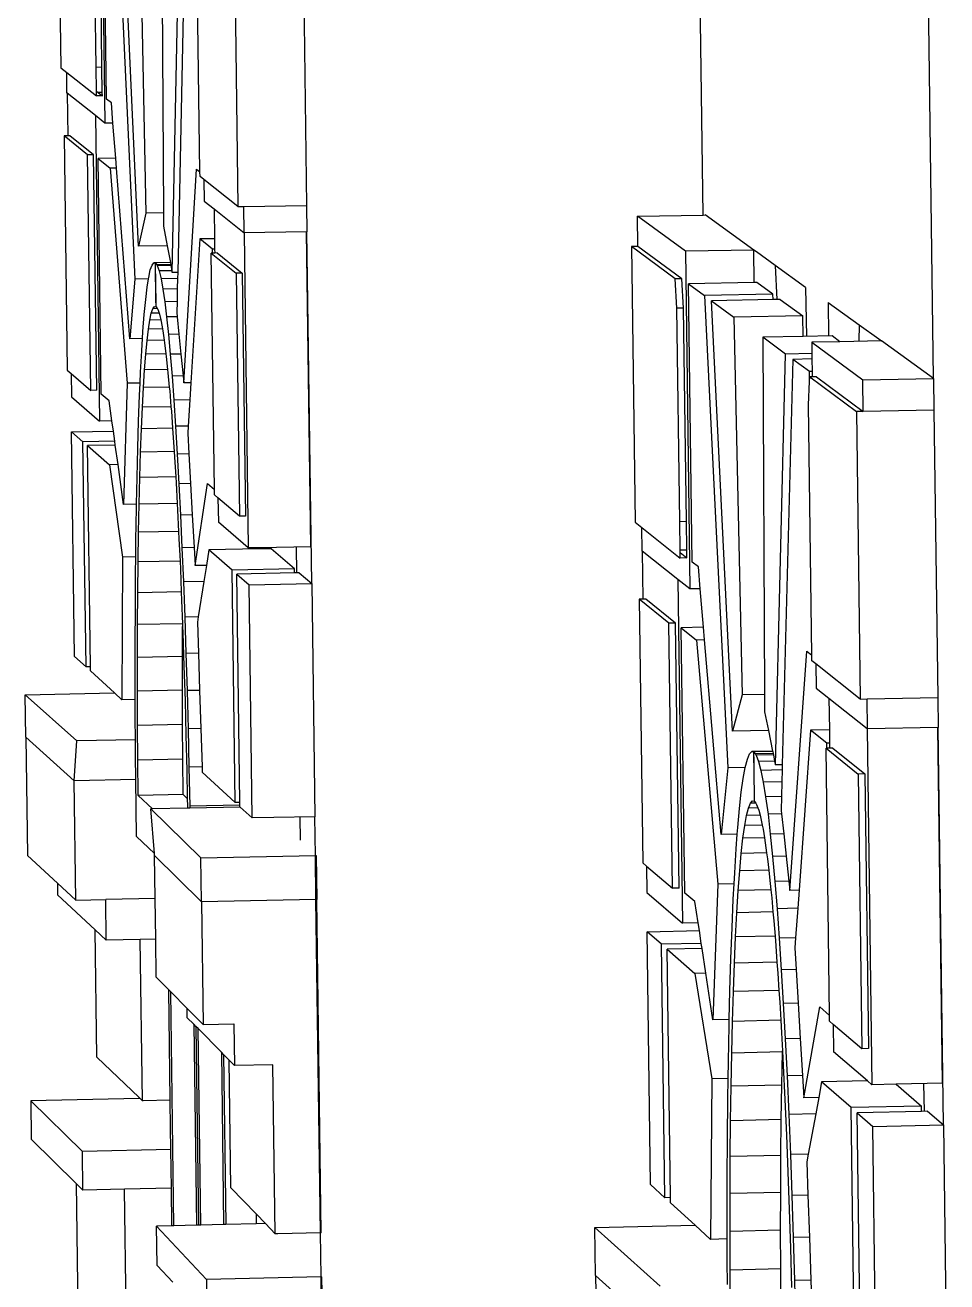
# Model space of a CAD drawing. Extents: x -106 to 80, y -44 to 65.
# Drawn here: x -101.742 to -99.199, y -5.991 to -2.524 of the extents above; entities that cross this region are included whole.
import ezdxf

# ---------------------------------------------------------------- set-up
doc = ezdxf.new("R2010")
doc.units = 0
doc.layers.get('0').update_dxf_attribs({"linetype": 'CONTINUOUS'})

msp = doc.modelspace()

# ---------------------------------------------------------------- linework, layer by layer
for p, q in [((-99.8719, -3.0475), (-99.9047, -0.5937)), ((-99.2363, -3.4981), (-99.2702, -0.9452)), ((-101.6526, -1.9651), (-101.6434, -2.641)), ((-101.5332, -1.9668), (-101.522, -2.7942)), ((-101.5174, -2.7277), (-101.5266, -2.046)), ((-101.4919, -2.0716), (-101.4389, -3.2245)), ((-101.546, -2.6394), (-101.5532, -2.1071)), ((-101.5298, -2.6391), (-101.537, -2.1068)), ((-101.4292, -3.1335), (-101.4767, -2.0828)), ((-101.4281, -2.1187), (-101.4086, -3.0423)), ((-101.3652, -2.1616), (-101.36, -3.0415)), ((-101.336, -3.2061), (-101.3157, -2.1981)), ((-101.3001, -2.2096), (-101.321, -3.2058)), ((-101.2596, -2.928), (-101.2679, -2.3159)), ((-101.1643, -2.3223), (-101.1549, -3.0242)), ((-100.975, -2.3191), (-100.9655, -3.0208)), ((-101.6434, -2.641), (-101.6272, -2.6539)), ((-101.6264, -2.7111), (-101.6272, -2.6539)), ((-101.6272, -2.6539), (-101.5449, -2.719)), ((-101.546, -2.6394), (-101.5298, -2.6391)), ((-101.5451, -2.7058), (-101.546, -2.6394)), ((-101.5289, -2.7094), (-101.5298, -2.6391)), ((-101.6257, -2.7116), (-101.6264, -2.7111)), ((-101.6257, -2.7116), (-101.6241, -2.8289)), ((-101.5481, -2.7733), (-101.6257, -2.7116)), ((-101.5449, -2.719), (-101.5451, -2.7058)), ((-101.5451, -2.7058), (-101.5403, -2.7096)), ((-101.5287, -2.7187), (-101.5449, -2.719)), ((-101.5289, -2.7094), (-101.5403, -2.7096)), ((-101.5403, -2.7096), (-101.5396, -2.7101)), ((-101.5289, -2.7099), (-101.5396, -2.7101)), ((-101.5396, -2.7101), (-101.5287, -2.7187)), ((-101.5289, -2.7099), (-101.5289, -2.7094)), ((-101.5287, -2.7187), (-101.5289, -2.7099)), ((-101.5038, -2.7384), (-101.5174, -2.7277)), ((-101.4995, -2.7938), (-101.5038, -2.7384)), ((-101.5481, -2.7733), (-101.5367, -3.616)), ((-101.522, -2.7942), (-101.5481, -2.7733)), ((-101.4995, -2.7938), (-101.522, -2.7942)), ((-101.492, -2.8904), (-101.4995, -2.7938)), ((-101.6241, -2.8289), (-101.6343, -2.8291)), ((-101.6343, -2.8291), (-101.6255, -3.4754)), ((-101.5693, -2.8815), (-101.6343, -2.8291)), ((-101.6182, -2.8288), (-101.6241, -2.8289)), ((-101.5532, -2.8812), (-101.6182, -2.8288)), ((-101.5532, -2.8812), (-101.5693, -2.8815)), ((-101.5605, -3.5311), (-101.5693, -2.8815)), ((-101.5443, -3.5308), (-101.5532, -2.8812)), ((-101.492, -2.8904), (-101.5406, -2.8913)), ((-101.5406, -2.8913), (-101.5072, -2.9182)), ((-101.5318, -3.5415), (-101.5406, -2.8913)), ((-101.4898, -2.9179), (-101.492, -2.8904)), ((-101.4898, -2.9179), (-101.5072, -2.9182)), ((-101.5072, -2.9182), (-101.4601, -3.5116)), ((-101.453, -3.3891), (-101.4898, -2.9179)), ((-101.3041, -3.5104), (-101.2688, -2.9207)), ((-101.2688, -2.9207), (-101.2596, -2.928)), ((-101.2594, -2.9415), (-101.2596, -2.928)), ((-101.2487, -2.9499), (-101.2594, -2.9415)), ((-101.2487, -2.9499), (-101.2479, -3.0088)), ((-101.1549, -3.0242), (-101.2487, -2.9499)), ((-101.2479, -3.0088), (-101.2205, -3.0306)), ((-101.4086, -3.0423), (-101.4292, -3.1335)), ((-101.36, -3.0415), (-101.4086, -3.0423)), ((-101.36, -3.0415), (-101.3598, -3.0783)), ((-101.2205, -3.0306), (-101.1379, -3.0963)), ((-101.2205, -3.0306), (-101.2194, -3.1127)), ((-101.1549, -3.0242), (-101.1382, -3.0239)), ((-101.1382, -3.0239), (-100.9655, -3.0208)), ((-101.1372, -3.0969), (-101.1382, -3.0239)), ((-100.9655, -3.0208), (-100.9645, -3.0938)), ((-100.0526, -3.0507), (-99.8719, -3.0475)), ((-99.9204, -3.1474), (-100.0526, -3.0507)), ((-100.0515, -3.1344), (-100.0526, -3.0507)), ((-99.8719, -3.0475), (-99.8658, -3.0474)), ((-99.732, -3.144), (-99.8658, -3.0474)), ((-101.3598, -3.0783), (-101.3498, -3.1321)), ((-101.2602, -3.1134), (-101.2846, -3.51)), ((-101.2194, -3.1127), (-101.2602, -3.1134)), ((-101.2253, -3.1415), (-101.2602, -3.1134)), ((-101.2194, -3.1127), (-101.219, -3.1414)), ((-101.1379, -3.0963), (-101.1262, -3.966)), ((-101.1379, -3.0963), (-101.1372, -3.0969)), ((-100.9653, -3.0938), (-101.1372, -3.0969)), ((-100.9535, -3.9626), (-100.9653, -3.0938)), ((-100.9645, -3.0938), (-100.9653, -3.0938)), ((-100.9514, -4.064), (-100.9645, -3.0938)), ((-101.3498, -3.1321), (-101.4292, -3.1335)), ((-101.3498, -3.1321), (-101.3412, -3.1781)), ((-101.2251, -3.1524), (-101.2286, -3.1525)), ((-101.2286, -3.1525), (-101.1594, -3.2082)), ((-101.2198, -3.8047), (-101.2286, -3.1525)), ((-101.219, -3.1414), (-101.2253, -3.1415)), ((-101.2251, -3.1524), (-101.2253, -3.1415)), ((-101.2189, -3.1523), (-101.2251, -3.1524)), ((-101.219, -3.1414), (-101.2189, -3.1523)), ((-101.2121, -3.1522), (-101.2189, -3.1523)), ((-101.2121, -3.1522), (-101.1428, -3.2079)), ((-100.0515, -3.1344), (-100.0695, -3.1347)), ((-99.949, -3.2237), (-100.0695, -3.1347)), ((-100.0695, -3.1347), (-100.0593, -3.895)), ((-99.9308, -3.2234), (-100.0515, -3.1344)), ((-99.732, -3.144), (-99.9204, -3.1474)), ((-99.9204, -3.1474), (-99.908, -4.079)), ((-99.7308, -3.2339), (-99.732, -3.144)), ((-99.7248, -3.1492), (-99.732, -3.144)), ((-99.673, -3.1867), (-99.7248, -3.1492)), ((-101.3965, -3.199), (-101.3918, -3.1855)), ((-101.3918, -3.1855), (-101.3871, -3.179)), ((-101.3412, -3.1781), (-101.3871, -3.179)), ((-101.3871, -3.179), (-101.3823, -3.1795)), ((-101.3822, -3.1795), (-101.3823, -3.1795)), ((-101.3822, -3.1853), (-101.3823, -3.1795)), ((-101.3411, -3.1787), (-101.3822, -3.1795)), ((-101.3822, -3.1795), (-101.3784, -3.1852)), ((-101.3821, -3.1853), (-101.3822, -3.1795)), ((-101.3821, -3.1853), (-101.3822, -3.1853)), ((-101.382, -3.1988), (-101.3822, -3.1853)), ((-101.3819, -3.1988), (-101.3821, -3.1853)), ((-101.34, -3.1845), (-101.3784, -3.1852)), ((-101.3784, -3.1852), (-101.3772, -3.187)), ((-101.3397, -3.1864), (-101.3772, -3.187)), ((-101.3772, -3.187), (-101.3721, -3.2016)), ((-101.3412, -3.1781), (-101.3411, -3.1787)), ((-101.3411, -3.1787), (-101.34, -3.1845)), ((-101.34, -3.1845), (-101.3397, -3.1864)), ((-101.3397, -3.1864), (-101.337, -3.201)), ((-99.5891, -3.2473), (-99.673, -3.1867)), ((-99.673, -3.1867), (-99.6683, -3.2806)), ((-101.4016, -3.2239), (-101.4389, -3.2245)), ((-101.4052, -3.2468), (-101.4016, -3.2239)), ((-101.4016, -3.2239), (-101.4009, -3.2195)), ((-101.4009, -3.2195), (-101.3965, -3.199)), ((-101.3819, -3.1988), (-101.382, -3.1988)), ((-101.3818, -3.2191), (-101.382, -3.1988)), ((-101.3816, -3.2191), (-101.3819, -3.1988)), ((-101.3816, -3.2191), (-101.3818, -3.2191)), ((-101.3814, -3.2464), (-101.3818, -3.2191)), ((-101.3813, -3.2464), (-101.3816, -3.2191)), ((-101.337, -3.201), (-101.3721, -3.2016)), ((-101.3721, -3.2016), (-101.367, -3.2232)), ((-101.3214, -3.2224), (-101.367, -3.2232)), ((-101.367, -3.2232), (-101.3618, -3.2516)), ((-101.337, -3.201), (-101.336, -3.2061)), ((-101.321, -3.2058), (-101.336, -3.2061)), ((-101.3214, -3.2224), (-101.322, -3.2509)), ((-101.321, -3.2058), (-101.3214, -3.2224)), ((-101.1428, -3.2079), (-101.1594, -3.2082)), ((-101.1594, -3.2082), (-101.1504, -3.8786)), ((-101.1428, -3.2079), (-101.1337, -3.8783)), ((-99.9308, -3.2234), (-99.949, -3.2237)), ((-99.9438, -3.3048), (-99.949, -3.2237)), ((-99.9256, -3.3045), (-99.9308, -3.2234)), ((-101.4389, -3.2245), (-101.453, -3.3891)), ((-101.4093, -3.2809), (-101.4052, -3.2468)), ((-101.3813, -3.2464), (-101.3814, -3.2464)), ((-101.3809, -3.2803), (-101.3814, -3.2464)), ((-101.3808, -3.2803), (-101.3813, -3.2464)), ((-101.322, -3.2509), (-101.3618, -3.2516)), ((-101.3618, -3.2516), (-101.3566, -3.2869)), ((-101.322, -3.2509), (-101.3227, -3.2862)), ((-99.7308, -3.2339), (-99.9122, -3.2372)), ((-99.902, -4.0048), (-99.9122, -3.2372)), ((-99.9122, -3.2372), (-99.8682, -3.2697)), ((-99.7237, -3.2337), (-99.7308, -3.2339)), ((-99.6791, -3.2662), (-99.7237, -3.2337)), ((-99.5891, -3.2473), (-99.5863, -3.3823)), ((-101.4132, -3.3215), (-101.4093, -3.2809)), ((-101.3808, -3.2803), (-101.3809, -3.2803)), ((-101.3807, -3.3), (-101.3809, -3.2803)), ((-101.3805, -3.3), (-101.3808, -3.2803)), ((-101.3227, -3.2862), (-101.3566, -3.2869)), ((-101.3566, -3.2869), (-101.3515, -3.3287)), ((-101.3227, -3.2862), (-101.3234, -3.3163)), ((-99.6791, -3.2662), (-99.8682, -3.2697)), ((-99.8682, -3.2697), (-99.8034, -4.5727)), ((-99.6784, -3.2808), (-99.8489, -3.2839)), ((-99.7908, -4.4715), (-99.8489, -3.2839)), ((-99.8489, -3.2839), (-99.7871, -3.3295)), ((-99.6784, -3.2808), (-99.6791, -3.2662)), ((-99.6596, -3.2804), (-99.6784, -3.2808)), ((-99.6596, -3.2804), (-99.597, -3.326)), ((-99.5264, -3.2886), (-99.4408, -3.3504)), ((-99.5264, -3.2886), (-99.5258, -3.3811)), ((-101.4169, -3.3685), (-101.4132, -3.3215)), ((-101.3979, -3.3373), (-101.3938, -3.3185)), ((-101.3938, -3.3185), (-101.3895, -3.306)), ((-101.3724, -3.3181), (-101.3938, -3.3185)), ((-101.3895, -3.306), (-101.3852, -3.3001)), ((-101.3772, -3.3058), (-101.3895, -3.306)), ((-101.3852, -3.3001), (-101.3807, -3.3006)), ((-101.3805, -3.3), (-101.3807, -3.3)), ((-101.3807, -3.3006), (-101.3807, -3.3)), ((-101.3807, -3.3006), (-101.3805, -3.3006)), ((-101.3805, -3.3006), (-101.3805, -3.3)), ((-101.3805, -3.3008), (-101.3805, -3.3006)), ((-101.3805, -3.3008), (-101.3772, -3.3058)), ((-101.3772, -3.3058), (-101.3761, -3.3076)), ((-101.3761, -3.3076), (-101.3724, -3.3181)), ((-101.3724, -3.3181), (-101.3714, -3.321)), ((-101.3714, -3.321), (-101.3677, -3.3367)), ((-101.3222, -3.3282), (-101.3515, -3.3287)), ((-101.3234, -3.3163), (-101.3222, -3.3282)), ((-101.3222, -3.3282), (-101.3174, -3.3764)), ((-99.9256, -3.3045), (-99.9438, -3.3048)), ((-99.9359, -3.8926), (-99.9438, -3.3048)), ((-99.9177, -3.8923), (-99.9256, -3.3045)), ((-99.597, -3.326), (-99.7871, -3.3295)), ((-99.5958, -3.3824), (-99.597, -3.326)), ((-101.4056, -3.3937), (-101.4018, -3.3624)), ((-101.4018, -3.3624), (-101.3979, -3.3373)), ((-101.3629, -3.3617), (-101.4018, -3.3624)), ((-101.3677, -3.3367), (-101.3979, -3.3373)), ((-101.3677, -3.3367), (-101.3667, -3.3409)), ((-101.3667, -3.3409), (-101.3629, -3.3617)), ((-101.3629, -3.3617), (-101.362, -3.3671)), ((-101.3515, -3.3287), (-101.3464, -3.377)), ((-99.7871, -3.3295), (-99.7644, -4.3713)), ((-99.4408, -3.3504), (-99.4419, -3.3959)), ((-99.4408, -3.3504), (-99.3869, -3.3894)), ((-101.4181, -3.3884), (-101.453, -3.3891)), ((-101.4203, -3.4217), (-101.4181, -3.3884)), ((-101.4181, -3.3884), (-101.4169, -3.3685)), ((-101.4092, -3.4311), (-101.4056, -3.3937)), ((-101.3582, -3.3929), (-101.4056, -3.3937)), ((-101.362, -3.3671), (-101.3582, -3.3929)), ((-101.3582, -3.3929), (-101.3572, -3.3996)), ((-101.3174, -3.3764), (-101.3464, -3.377)), ((-101.3464, -3.377), (-101.3413, -3.4315)), ((-101.3174, -3.3764), (-101.312, -3.431)), ((-99.5958, -3.3824), (-99.7072, -3.3845)), ((-99.6442, -3.431), (-99.7072, -3.3845)), ((-99.7072, -3.3845), (-99.7025, -4.37)), ((-99.5161, -3.381), (-99.5958, -3.3824)), ((-99.4942, -3.3969), (-99.5722, -3.3983)), ((-99.4942, -3.3969), (-99.5161, -3.381)), ((-99.3794, -3.3948), (-99.4942, -3.3969)), ((-99.3869, -3.3894), (-99.3794, -3.3948)), ((-99.2363, -3.4981), (-99.3794, -3.3948)), ((-101.4234, -3.4808), (-101.4203, -3.4217)), ((-101.4125, -3.4744), (-101.4092, -3.4311)), ((-101.3535, -3.4301), (-101.4092, -3.4311)), ((-101.3572, -3.3996), (-101.3535, -3.4301)), ((-101.3535, -3.4301), (-101.3525, -3.4381)), ((-101.312, -3.431), (-101.3413, -3.4315)), ((-101.3413, -3.4315), (-101.3363, -3.4921)), ((-101.312, -3.431), (-101.3059, -3.4915)), ((-99.6723, -4.5643), (-99.6442, -3.431)), ((-99.5718, -3.4296), (-99.6442, -3.431)), ((-99.5722, -3.3983), (-99.431, -3.5017)), ((-99.5722, -3.3983), (-99.5718, -3.4296)), ((-99.5718, -3.4296), (-99.5716, -3.4446)), ((-101.3525, -3.4381), (-101.3488, -3.4732)), ((-99.6243, -3.4456), (-99.6532, -4.5639)), ((-99.5716, -3.4446), (-99.6243, -3.4456)), ((-99.5785, -3.4794), (-99.6243, -3.4456)), ((-99.5716, -3.4446), (-99.5712, -3.4793)), ((-101.6255, -3.4754), (-101.6152, -3.4842)), ((-101.6152, -3.4842), (-101.6143, -3.5491)), ((-101.6152, -3.4842), (-101.5605, -3.5311)), ((-101.4247, -3.511), (-101.4234, -3.4808)), ((-101.4156, -3.5233), (-101.4125, -3.4744)), ((-101.3488, -3.4732), (-101.4125, -3.4744)), ((-101.3488, -3.4732), (-101.3478, -3.4826)), ((-101.3478, -3.4826), (-101.3441, -3.522)), ((-101.3059, -3.4915), (-101.3363, -3.4921)), ((-101.3363, -3.4921), (-101.3314, -3.5584)), ((-101.3059, -3.4915), (-101.3041, -3.5104)), ((-99.5712, -3.4793), (-99.5785, -3.4794)), ((-99.5781, -3.5068), (-99.5785, -3.4794)), ((-99.5781, -3.5068), (-99.5776, -3.4942)), ((-99.571, -3.494), (-99.5776, -3.4942)), ((-99.5776, -3.4942), (-99.4486, -3.5894)), ((-99.5712, -3.4793), (-99.571, -3.494)), ((-99.559, -3.4938), (-99.571, -3.494)), ((-99.559, -3.4938), (-99.4298, -3.5891)), ((-99.431, -3.5017), (-99.2363, -3.4981)), ((-99.2363, -3.4981), (-99.2352, -3.5854)), ((-101.5443, -3.5308), (-101.5605, -3.5311)), ((-101.4601, -3.5116), (-101.4702, -3.846)), ((-101.4247, -3.511), (-101.4601, -3.5116)), ((-101.4263, -3.5456), (-101.4247, -3.511)), ((-101.4185, -3.5777), (-101.4156, -3.5233)), ((-101.3441, -3.522), (-101.4156, -3.5233)), ((-101.3441, -3.522), (-101.3431, -3.5328)), ((-101.3431, -3.5328), (-101.3395, -3.5762)), ((-101.2846, -3.51), (-101.3041, -3.5104)), ((-101.2846, -3.51), (-101.2875, -3.5575)), ((-99.5809, -3.5709), (-99.5781, -3.5068)), ((-99.4298, -3.5891), (-99.431, -3.5017)), ((-101.6143, -3.5491), (-101.5367, -3.616)), ((-101.51, -3.5602), (-101.5318, -3.5415)), ((-101.5023, -3.6153), (-101.51, -3.5602)), ((-101.4289, -3.6158), (-101.4263, -3.5456)), ((-101.2875, -3.5575), (-101.3314, -3.5584)), ((-101.3314, -3.5584), (-101.3266, -3.6301)), ((-101.2875, -3.5575), (-101.2919, -3.6295)), ((-99.5717, -4.2619), (-99.5809, -3.5709)), ((-101.4211, -3.6374), (-101.4185, -3.5777)), ((-101.3395, -3.5762), (-101.4185, -3.5777)), ((-101.3395, -3.5762), (-101.3385, -3.5885)), ((-101.3385, -3.5885), (-101.3351, -3.6357)), ((-99.4298, -3.5891), (-99.4486, -3.5894)), ((-99.4486, -3.5894), (-99.4381, -4.3827)), ((-99.2352, -3.5854), (-99.4298, -3.5891)), ((-99.2352, -3.5854), (-99.2247, -4.3784)), ((-101.5023, -3.6153), (-101.5367, -3.616)), ((-101.4984, -3.6434), (-101.5023, -3.6153)), ((-101.4311, -3.6911), (-101.4289, -3.6158)), ((-101.4235, -3.702), (-101.4211, -3.6374)), ((-101.3351, -3.6357), (-101.4211, -3.6374)), ((-101.3351, -3.6357), (-101.334, -3.6495)), ((-101.2919, -3.6295), (-101.3266, -3.6301)), ((-101.3266, -3.6301), (-101.322, -3.7071)), ((-101.2919, -3.6295), (-101.2932, -3.6497)), ((-101.6137, -3.6456), (-101.4984, -3.6434)), ((-101.5822, -3.6729), (-101.6137, -3.6456)), ((-101.6053, -4.2653), (-101.6137, -3.6456)), ((-101.4945, -3.6713), (-101.5822, -3.6729)), ((-101.5738, -4.2942), (-101.5822, -3.6729)), ((-101.4945, -3.6713), (-101.4984, -3.6434)), ((-101.493, -3.682), (-101.4945, -3.6713)), ((-101.334, -3.6495), (-101.3307, -3.7002)), ((-101.2932, -3.6497), (-101.2901, -3.7065)), ((-101.493, -3.682), (-101.5701, -3.6835)), ((-101.5701, -3.6835), (-101.5094, -3.7362)), ((-101.5618, -4.2939), (-101.5701, -3.6835)), ((-101.4855, -3.7357), (-101.493, -3.682)), ((-101.4331, -3.7712), (-101.4311, -3.6911)), ((-101.4256, -3.7713), (-101.4235, -3.702)), ((-101.3307, -3.7002), (-101.4235, -3.702)), ((-101.3307, -3.7002), (-101.3297, -3.7156)), ((-101.2901, -3.7065), (-101.322, -3.7071)), ((-101.322, -3.7071), (-101.3175, -3.7889)), ((-101.2901, -3.7065), (-101.2856, -3.7883)), ((-101.4855, -3.7357), (-101.5094, -3.7362)), ((-101.5094, -3.7362), (-101.4728, -3.9912)), ((-101.4702, -3.846), (-101.4855, -3.7357)), ((-101.3297, -3.7156), (-101.3264, -3.7694)), ((-101.4346, -3.8453), (-101.4331, -3.7712)), ((-101.4274, -3.845), (-101.4256, -3.7713)), ((-101.3264, -3.7694), (-101.4256, -3.7713)), ((-101.3264, -3.7694), (-101.3254, -3.7864)), ((-101.3254, -3.7864), (-101.3223, -3.843)), ((-101.2856, -3.7883), (-101.3175, -3.7889)), ((-101.3175, -3.7889), (-101.3132, -3.8751)), ((-101.2856, -3.7883), (-101.2809, -3.8745)), ((-101.2732, -4.0147), (-101.2391, -3.7883)), ((-101.2391, -3.7883), (-101.2198, -3.8047)), ((-101.2196, -3.8194), (-101.2198, -3.8047)), ((-101.4346, -3.8453), (-101.4702, -3.846)), ((-101.4348, -3.8558), (-101.4346, -3.8453)), ((-101.4289, -3.9228), (-101.4274, -3.845)), ((-101.3223, -3.843), (-101.4274, -3.845)), ((-101.3223, -3.843), (-101.3213, -3.8616)), ((-101.2098, -3.8278), (-101.2196, -3.8194)), ((-101.2098, -3.8278), (-101.2088, -3.8948)), ((-101.1504, -3.8786), (-101.2098, -3.8278)), ((-101.4361, -3.9444), (-101.4348, -3.8558)), ((-101.3213, -3.8616), (-101.3184, -3.9207)), ((-101.2809, -3.8745), (-101.3132, -3.8751)), ((-101.3132, -3.8751), (-101.3091, -3.9655)), ((-101.2809, -3.8745), (-101.2759, -3.9648)), ((-101.1337, -3.8783), (-101.1504, -3.8786)), ((-101.1262, -3.966), (-101.2088, -3.8948)), ((-100.0593, -3.895), (-100.0411, -3.9094)), ((-100.0402, -3.9737), (-100.0411, -3.9094)), ((-100.0411, -3.9094), (-99.9346, -3.9937)), ((-99.9359, -3.8926), (-99.9177, -3.8923)), ((-99.9349, -3.9716), (-99.9359, -3.8926)), ((-99.9167, -3.9713), (-99.9177, -3.8923)), ((-101.4366, -3.9905), (-101.4361, -3.9444)), ((-101.4301, -4.0043), (-101.4289, -3.9228)), ((-101.3184, -3.9207), (-101.4289, -3.9228)), ((-101.3184, -3.9207), (-101.3174, -3.9409)), ((-101.3174, -3.9409), (-101.3146, -4.0021)), ((-101.2759, -3.9648), (-101.3091, -3.9655)), ((-101.3091, -3.9655), (-101.3053, -4.0595)), ((-101.2759, -3.9648), (-101.2732, -4.0147)), ((-101.2347, -3.9713), (-101.2415, -4.0141)), ((-101.0959, -3.9686), (-101.2347, -3.9713)), ((-101.1708, -4.0268), (-101.2347, -3.9713)), ((-101.0954, -3.9654), (-101.1262, -3.966)), ((-101.0959, -3.9686), (-101.0954, -3.9654)), ((-101.0634, -3.968), (-101.0959, -3.9686)), ((-100.9535, -3.9626), (-101.0954, -3.9654)), ((-101.0736, -3.965), (-101.0742, -3.9682)), ((-100.9987, -4.0235), (-101.0634, -3.968)), ((-100.9925, -4.0348), (-100.9935, -3.9634)), ((-100.0394, -3.9744), (-100.0402, -3.9737)), ((-100.0394, -3.9744), (-100.0376, -4.1071)), ((-99.9411, -4.0526), (-100.0394, -3.9744)), ((-99.9167, -3.9713), (-99.9349, -3.9716)), ((-99.9348, -3.9723), (-99.9349, -3.9716)), ((-99.9167, -3.972), (-99.9348, -3.9723)), ((-99.9348, -3.9788), (-99.9348, -3.9723)), ((-99.9348, -3.9788), (-99.9164, -3.9934)), ((-99.9346, -3.9937), (-99.9348, -3.9788)), ((-99.9167, -3.972), (-99.9167, -3.9713)), ((-99.9164, -3.9934), (-99.9167, -3.972)), ((-101.4728, -3.9912), (-101.4747, -4.385)), ((-101.4366, -3.9905), (-101.4728, -3.9912)), ((-101.4371, -4.0367), (-101.4366, -3.9905)), ((-101.4311, -4.0893), (-101.4301, -4.0043)), ((-101.3146, -4.0021), (-101.4301, -4.0043)), ((-101.3146, -4.0021), (-101.3136, -4.024)), ((-101.2415, -4.0141), (-101.2732, -4.0147)), ((-101.2415, -4.0141), (-101.2485, -4.0584)), ((-99.9164, -3.9934), (-99.9346, -3.9937)), ((-99.8848, -4.0183), (-99.902, -4.0048)), ((-99.8797, -4.0784), (-99.8848, -4.0183)), ((-101.4378, -4.1323), (-101.4371, -4.0367)), ((-101.3136, -4.024), (-101.3111, -4.0869)), ((-100.9987, -4.0235), (-101.1708, -4.0268)), ((-101.1621, -4.6681), (-101.1708, -4.0268)), ((-100.9986, -4.0349), (-101.1579, -4.038)), ((-101.1579, -4.038), (-101.1241, -4.0674)), ((-101.1494, -4.6678), (-101.1579, -4.038)), ((-100.9986, -4.0349), (-100.9987, -4.0235)), ((-100.9856, -4.0347), (-100.9986, -4.0349)), ((-100.9856, -4.0347), (-100.9514, -4.064)), ((-99.9411, -4.0526), (-99.9285, -5.001)), ((-99.908, -4.079), (-99.9411, -4.0526)), ((-101.4317, -4.1772), (-101.4311, -4.0893)), ((-101.3111, -4.0869), (-101.4311, -4.0893)), ((-101.3111, -4.0869), (-101.3101, -4.1105)), ((-101.2485, -4.0584), (-101.3053, -4.0595)), ((-101.3053, -4.0595), (-101.3016, -4.1569)), ((-101.2485, -4.0584), (-101.2641, -4.1562)), ((-101.1241, -4.0674), (-100.9514, -4.064)), ((-101.1154, -4.7109), (-101.1241, -4.0674)), ((-100.9514, -4.064), (-100.9427, -4.7074)), ((-99.8797, -4.0784), (-99.908, -4.079)), ((-99.8706, -4.1848), (-99.8797, -4.0784)), ((-101.3101, -4.1105), (-101.3077, -4.1748)), ((-100.0376, -4.1071), (-100.0481, -4.1073)), ((-100.0481, -4.1073), (-100.0384, -4.8342)), ((-99.9659, -4.1736), (-100.0481, -4.1073)), ((-100.0301, -4.1069), (-100.0376, -4.1071)), ((-99.9478, -4.1732), (-100.0301, -4.1069)), ((-101.4382, -4.2308), (-101.4378, -4.1323)), ((-101.2641, -4.1562), (-101.3016, -4.1569)), ((-101.3016, -4.1569), (-101.2982, -4.2572)), ((-101.2641, -4.1562), (-101.2664, -4.1706)), ((-101.432, -4.2678), (-101.4317, -4.1772)), ((-101.3077, -4.1748), (-101.4317, -4.1772)), ((-101.3077, -4.1748), (-101.3074, -4.1828)), ((-101.3077, -4.2653), (-101.3074, -4.1828)), ((-101.3074, -4.1828), (-101.3068, -4.2)), ((-101.2664, -4.1706), (-101.2637, -4.2565)), ((-99.9478, -4.1732), (-99.9659, -4.1736)), ((-99.9561, -4.9047), (-99.9659, -4.1736)), ((-99.938, -4.9043), (-99.9478, -4.1732)), ((-99.8706, -4.1848), (-99.9318, -4.186)), ((-99.9318, -4.186), (-99.8895, -4.2201)), ((-99.922, -4.9179), (-99.9318, -4.186)), ((-99.8676, -4.2197), (-99.8706, -4.1848)), ((-101.3068, -4.2), (-101.3037, -4.2921)), ((-99.8676, -4.2197), (-99.8895, -4.2201)), ((-99.8895, -4.2201), (-99.831, -4.8931)), ((-99.8217, -4.7561), (-99.8676, -4.2197)), ((-101.4382, -4.3318), (-101.4382, -4.2308)), ((-101.2637, -4.2565), (-101.2982, -4.2572)), ((-101.2982, -4.2572), (-101.2952, -4.3592)), ((-101.2637, -4.2565), (-101.2604, -4.3585)), ((-99.6322, -4.9109), (-99.586, -4.2506)), ((-99.586, -4.2506), (-99.5717, -4.2619)), ((-99.5715, -4.2771), (-99.5717, -4.2619)), ((-101.6053, -4.2653), (-101.5738, -4.2942)), ((-101.5618, -4.2939), (-101.5738, -4.2942)), ((-101.5616, -4.3053), (-101.5618, -4.2939)), ((-101.3077, -4.2653), (-101.432, -4.2678)), ((-101.432, -4.3607), (-101.432, -4.2678)), ((-101.3077, -4.3582), (-101.3077, -4.2653)), ((-101.3037, -4.2921), (-101.3008, -4.3865)), ((-99.5604, -4.2859), (-99.5715, -4.2771)), ((-99.5604, -4.2859), (-99.5595, -4.3524)), ((-99.4381, -4.3827), (-99.5604, -4.2859)), ((-101.4955, -4.3659), (-101.5616, -4.3053)), ((-101.438, -4.3842), (-101.4382, -4.3318)), ((-101.7418, -4.3708), (-101.4955, -4.3659)), ((-101.4747, -4.385), (-101.4955, -4.3659)), ((-101.3077, -4.3582), (-101.432, -4.3607)), ((-101.4317, -4.4554), (-101.432, -4.3607)), ((-101.3074, -4.4529), (-101.3077, -4.3582)), ((-101.2604, -4.3585), (-101.2952, -4.3592)), ((-101.2952, -4.3592), (-101.2951, -4.3599)), ((-101.2604, -4.3592), (-101.2951, -4.3599)), ((-101.2951, -4.3599), (-101.2923, -4.4646)), ((-101.2604, -4.3585), (-101.2604, -4.3592)), ((-101.2604, -4.3592), (-101.2571, -4.4638)), ((-99.5595, -4.3524), (-99.5246, -4.3802)), ((-101.5991, -4.4984), (-101.7418, -4.3708)), ((-101.7402, -4.488), (-101.7418, -4.3708)), ((-101.438, -4.3842), (-101.4747, -4.385)), ((-101.4379, -4.4348), (-101.438, -4.3842)), ((-101.3008, -4.3865), (-101.2983, -4.4826)), ((-99.7644, -4.3713), (-99.7908, -4.4715)), ((-99.7025, -4.37), (-99.7644, -4.3713)), ((-99.7025, -4.37), (-99.7023, -4.4176)), ((-99.5246, -4.3802), (-99.4191, -4.4641)), ((-99.5246, -4.3802), (-99.5234, -4.4678)), ((-99.4381, -4.3827), (-99.4193, -4.3823)), ((-99.4193, -4.3823), (-99.2247, -4.3784)), ((-99.4182, -4.4648), (-99.4193, -4.3823)), ((-99.2247, -4.3784), (-99.2236, -4.4609)), ((-101.4375, -4.4951), (-101.4379, -4.4348)), ((-99.7023, -4.4176), (-99.6917, -4.4694)), ((-101.3074, -4.4529), (-101.4317, -4.4554)), ((-101.4311, -4.5516), (-101.4317, -4.4554)), ((-101.3068, -4.549), (-101.3074, -4.4529)), ((-101.2571, -4.4638), (-101.2923, -4.4646)), ((-101.2923, -4.4646), (-101.2898, -4.5708)), ((-101.2571, -4.4638), (-101.2537, -4.57)), ((-99.6917, -4.4694), (-99.7908, -4.4715)), ((-99.6917, -4.4694), (-99.6801, -4.5261)), ((-99.5754, -4.4689), (-99.6072, -4.9104)), ((-99.5234, -4.4678), (-99.5754, -4.4689)), ((-99.5309, -4.5047), (-99.5754, -4.4689)), ((-99.5234, -4.4678), (-99.5229, -4.5045)), ((-99.4191, -4.4641), (-99.4061, -5.4469)), ((-99.4191, -4.4641), (-99.4182, -4.4648)), ((-99.2245, -4.4609), (-99.4182, -4.4648)), ((-99.2115, -5.4426), (-99.2245, -4.4609)), ((-99.2236, -4.4609), (-99.2245, -4.4609)), ((-99.209, -5.5573), (-99.2236, -4.4609)), ((-101.6066, -4.6085), (-101.7402, -4.488)), ((-101.7402, -4.488), (-101.7357, -4.814)), ((-101.6066, -4.6085), (-101.5991, -4.4984)), ((-101.4375, -4.4951), (-101.5991, -4.4984)), ((-101.4372, -4.5394), (-101.4375, -4.4951)), ((-101.2983, -4.4826), (-101.2959, -4.5802)), ((-99.5229, -4.5045), (-99.5309, -4.5047)), ((-99.5307, -4.5186), (-99.5309, -4.5047)), ((-99.5229, -4.5045), (-99.5227, -4.5185)), ((-101.4363, -4.605), (-101.4372, -4.5394)), ((-99.7497, -4.5487), (-99.7438, -4.534)), ((-99.7438, -4.534), (-99.7377, -4.5273)), ((-99.6801, -4.5261), (-99.7377, -4.5273)), ((-99.7377, -4.5273), (-99.7317, -4.5284)), ((-99.7315, -4.5284), (-99.7317, -4.5284)), ((-99.7316, -4.5338), (-99.7317, -4.5284)), ((-99.7314, -4.5338), (-99.7316, -4.5338)), ((-99.7314, -4.5484), (-99.7316, -4.5338)), ((-99.6799, -4.5273), (-99.7315, -4.5284)), ((-99.6798, -4.5274), (-99.7315, -4.5284)), ((-99.7315, -4.5284), (-99.7278, -4.5337)), ((-99.7314, -4.5338), (-99.7315, -4.5284)), ((-99.7312, -4.5483), (-99.7314, -4.5338)), ((-99.6788, -4.5327), (-99.7278, -4.5337)), ((-99.7278, -4.5337), (-99.7251, -4.5375)), ((-99.678, -4.5366), (-99.7251, -4.5375)), ((-99.7251, -4.5375), (-99.7187, -4.5546)), ((-99.6801, -4.5261), (-99.6799, -4.5273)), ((-99.6799, -4.5273), (-99.6798, -4.5274)), ((-99.6798, -4.5274), (-99.6788, -4.5327)), ((-99.6788, -4.5327), (-99.678, -4.5366)), ((-99.678, -4.5366), (-99.6745, -4.5537)), ((-99.5307, -4.5186), (-99.5327, -4.5187)), ((-99.5327, -4.5187), (-99.4443, -4.5898)), ((-99.5229, -5.2553), (-99.5327, -4.5187)), ((-99.5227, -4.5185), (-99.5307, -4.5186)), ((-99.514, -4.5183), (-99.5227, -4.5185)), ((-99.514, -4.5183), (-99.4256, -4.5894)), ((-101.3068, -4.549), (-101.4311, -4.5516)), ((-101.4301, -4.6488), (-101.4311, -4.5516)), ((-101.3059, -4.6462), (-101.3068, -4.549)), ((-101.2537, -4.57), (-101.2898, -4.5708)), ((-101.2898, -4.5708), (-101.2875, -4.6781)), ((-101.2537, -4.57), (-101.2533, -4.5845)), ((-99.8034, -4.5727), (-99.8217, -4.7561)), ((-99.7556, -4.5718), (-99.8034, -4.5727)), ((-99.761, -4.6015), (-99.7556, -4.5718)), ((-99.7556, -4.5718), (-99.7555, -4.5712)), ((-99.7555, -4.5712), (-99.7497, -4.5487)), ((-99.7312, -4.5483), (-99.7314, -4.5484)), ((-99.7311, -4.5707), (-99.7314, -4.5484)), ((-99.7309, -4.5707), (-99.7312, -4.5483)), ((-99.7309, -4.5707), (-99.7311, -4.5707)), ((-99.7307, -4.6009), (-99.7311, -4.5707)), ((-99.7305, -4.6009), (-99.7309, -4.5707)), ((-99.6745, -4.5537), (-99.7187, -4.5546)), ((-99.7187, -4.5546), (-99.7122, -4.5795)), ((-99.6745, -4.5537), (-99.6723, -4.5643)), ((-99.6532, -4.5639), (-99.6723, -4.5643)), ((-99.6532, -4.5639), (-99.6535, -4.5783)), ((-101.4363, -4.605), (-101.6066, -4.6085)), ((-101.6022, -4.9379), (-101.6066, -4.6085)), ((-101.4342, -4.7621), (-101.4363, -4.605)), ((-101.2959, -4.5802), (-101.2944, -4.6569)), ((-101.2533, -4.5845), (-101.1621, -4.6681)), ((-99.7663, -4.6393), (-99.761, -4.6015)), ((-99.7305, -4.6009), (-99.7307, -4.6009)), ((-99.7302, -4.6386), (-99.7307, -4.6009)), ((-99.73, -4.6386), (-99.7305, -4.6009)), ((-99.6535, -4.5783), (-99.7122, -4.5795)), ((-99.7122, -4.5795), (-99.7057, -4.6121)), ((-99.6535, -4.5783), (-99.6544, -4.6111)), ((-99.4256, -4.5894), (-99.4443, -4.5898)), ((-99.4443, -4.5898), (-99.4343, -5.3475)), ((-99.4256, -4.5894), (-99.4155, -5.3471)), ((-99.7713, -4.6845), (-99.7663, -4.6393)), ((-99.73, -4.6386), (-99.7302, -4.6386)), ((-99.7298, -4.6637), (-99.7302, -4.6386)), ((-99.7297, -4.6637), (-99.73, -4.6386)), ((-99.6544, -4.6111), (-99.7057, -4.6121)), ((-99.7057, -4.6121), (-99.6992, -4.6524)), ((-99.6544, -4.6111), (-99.6554, -4.6515)), ((-101.3059, -4.6462), (-101.4301, -4.6488)), ((-101.3906, -4.6857), (-101.4301, -4.6488)), ((-101.2944, -4.6569), (-101.3059, -4.6462)), ((-101.2944, -4.6569), (-101.2939, -4.6787)), ((-101.2939, -4.6787), (-101.2938, -4.6838)), ((-101.1493, -4.6752), (-101.2875, -4.6781)), ((-101.2875, -4.6781), (-101.2874, -4.6836)), ((-101.1494, -4.6678), (-101.1621, -4.6681)), ((-101.1493, -4.6752), (-101.1494, -4.6678)), ((-101.1492, -4.6799), (-101.1493, -4.6752)), ((-101.1483, -4.6808), (-101.1492, -4.6799)), ((-99.7466, -4.6835), (-99.7411, -4.67)), ((-99.7411, -4.67), (-99.7356, -4.6638)), ((-99.7265, -4.6697), (-99.7411, -4.67)), ((-99.7356, -4.6638), (-99.7298, -4.6649)), ((-99.7297, -4.6637), (-99.7298, -4.6637)), ((-99.7298, -4.6649), (-99.7298, -4.6637)), ((-99.7298, -4.6649), (-99.7297, -4.6649)), ((-99.7297, -4.6649), (-99.7297, -4.6637)), ((-99.7297, -4.6652), (-99.7297, -4.6649)), ((-99.7297, -4.6652), (-99.7265, -4.6697)), ((-99.7265, -4.6697), (-99.724, -4.6734)), ((-99.724, -4.6734), (-99.7204, -4.683)), ((-99.6554, -4.6515), (-99.6992, -4.6524)), ((-99.6992, -4.6524), (-99.6927, -4.7001)), ((-99.6554, -4.6515), (-99.6564, -4.6899)), ((-101.3906, -4.6857), (-101.3948, -4.6858)), ((-101.3948, -4.6858), (-101.257, -4.8206)), ((-101.385, -4.8086), (-101.3948, -4.6858)), ((-101.2938, -4.6838), (-101.3906, -4.6857)), ((-101.2874, -4.6836), (-101.2938, -4.6838)), ((-101.1483, -4.6808), (-101.2874, -4.6836)), ((-101.1154, -4.7109), (-101.1483, -4.6808)), ((-101.0557, -4.7097), (-101.1154, -4.7109)), ((-100.9427, -4.7074), (-101.0557, -4.7097)), ((-100.9826, -4.7722), (-100.9834, -4.7082)), ((-100.9413, -4.8141), (-100.9427, -4.7074)), ((-99.7761, -4.737), (-99.7713, -4.6845)), ((-99.7569, -4.732), (-99.7519, -4.7042)), ((-99.7519, -4.7042), (-99.7466, -4.6835)), ((-99.7144, -4.7034), (-99.7519, -4.7042)), ((-99.7204, -4.683), (-99.7466, -4.6835)), ((-99.7204, -4.683), (-99.7181, -4.6891)), ((-99.7181, -4.6891), (-99.7144, -4.7034)), ((-99.7144, -4.7034), (-99.7122, -4.712)), ((-99.7122, -4.712), (-99.7084, -4.731)), ((-99.6554, -4.6993), (-99.6927, -4.7001)), ((-99.6927, -4.7001), (-99.6863, -4.7551)), ((-99.6564, -4.6899), (-99.6554, -4.6993)), ((-99.6554, -4.6993), (-99.6494, -4.7543)), ((-99.7774, -4.7552), (-99.7761, -4.737)), ((-99.7618, -4.7668), (-99.7569, -4.732)), ((-99.7084, -4.731), (-99.7569, -4.732)), ((-99.7084, -4.731), (-99.7062, -4.7421)), ((-99.7062, -4.7421), (-99.7024, -4.7656)), ((-101.4342, -4.7621), (-101.385, -4.8086)), ((-99.7774, -4.7552), (-99.8217, -4.7561)), ((-99.7805, -4.7964), (-99.7774, -4.7552)), ((-99.7664, -4.8084), (-99.7618, -4.7668)), ((-99.7024, -4.7656), (-99.7618, -4.7668)), ((-99.7024, -4.7656), (-99.7002, -4.7792)), ((-99.7002, -4.7792), (-99.6965, -4.8069)), ((-99.6494, -4.7543), (-99.6863, -4.7551)), ((-99.6863, -4.7551), (-99.68, -4.8171)), ((-99.6494, -4.7543), (-99.6426, -4.8164)), ((-101.7357, -4.814), (-101.6529, -4.8908)), ((-101.3845, -4.8147), (-101.385, -4.8086)), ((-101.3845, -4.8147), (-101.2554, -4.9423)), ((-101.3829, -4.9332), (-101.3845, -4.8147)), ((-101.257, -4.8206), (-100.9413, -4.8141)), ((-100.9413, -4.8141), (-100.9388, -4.814)), ((-100.9397, -4.9357), (-100.9413, -4.8141)), ((-100.9388, -4.814), (-100.9372, -4.9356)), ((-99.7846, -4.8626), (-99.7805, -4.7964)), ((-99.7708, -4.8567), (-99.7664, -4.8084)), ((-99.6965, -4.8069), (-99.7664, -4.8084)), ((-99.6965, -4.8069), (-99.6943, -4.8232)), ((-99.6426, -4.8164), (-99.68, -4.8171)), ((-99.68, -4.8171), (-99.6737, -4.8859)), ((-99.6426, -4.8164), (-99.6351, -4.8851)), ((-101.2554, -4.9423), (-101.257, -4.8206)), ((-100.0384, -4.8342), (-100.0277, -4.8434)), ((-100.0277, -4.8434), (-100.0268, -4.9164)), ((-100.0277, -4.8434), (-99.9561, -4.9047)), ((-99.6943, -4.8232), (-99.6906, -4.855)), ((-99.7862, -4.8922), (-99.7846, -4.8626)), ((-99.7748, -4.9113), (-99.7708, -4.8567)), ((-99.6906, -4.855), (-99.7708, -4.8567)), ((-99.6906, -4.855), (-99.6884, -4.8738)), ((-99.6884, -4.8738), (-99.6847, -4.9095)), ((-99.6351, -4.8851), (-99.6737, -4.8859)), ((-99.6737, -4.8859), (-99.6676, -4.9612)), ((-99.6351, -4.8851), (-99.6322, -4.9109)), ((-101.6529, -4.8908), (-101.6524, -4.923)), ((-101.6529, -4.8908), (-101.6022, -4.9379)), ((-101.6524, -4.923), (-101.5489, -5.0192)), ((-100.0268, -4.9164), (-99.9285, -5.001)), ((-99.938, -4.9043), (-99.9561, -4.9047)), ((-99.8944, -4.9416), (-99.922, -4.9179)), ((-99.831, -4.8931), (-99.8445, -5.2679)), ((-99.7862, -4.8922), (-99.831, -4.8931)), ((-99.7884, -4.9351), (-99.7862, -4.8922)), ((-99.7786, -4.9722), (-99.7748, -4.9113)), ((-99.6847, -4.9095), (-99.7748, -4.9113)), ((-99.6847, -4.9095), (-99.6825, -4.9309)), ((-99.6072, -4.9104), (-99.6322, -4.9109)), ((-99.6072, -4.9104), (-99.6108, -4.96)), ((-101.6022, -4.9379), (-101.5196, -4.9361)), ((-101.3829, -4.9332), (-101.5196, -4.9361)), ((-101.518, -5.0479), (-101.5196, -4.9361)), ((-101.3814, -5.045), (-101.3829, -4.9332)), ((-100.9397, -4.9357), (-101.2554, -4.9423)), ((-101.2554, -4.9423), (-101.2508, -5.2809)), ((-100.9372, -4.9356), (-100.9397, -4.9357)), ((-100.9272, -5.8556), (-100.9397, -4.9357)), ((-100.9248, -5.8555), (-100.9372, -4.9356)), ((-99.8854, -5.0001), (-99.8944, -4.9416)), ((-99.7919, -5.0138), (-99.7884, -4.9351)), ((-99.6825, -4.9309), (-99.679, -4.9701)), ((-99.7821, -5.039), (-99.7786, -4.9722)), ((-99.679, -4.9701), (-99.7786, -4.9722)), ((-99.679, -4.9701), (-99.6768, -4.9943)), ((-99.6108, -4.96), (-99.6676, -4.9612)), ((-99.6676, -4.9612), (-99.6617, -5.0426)), ((-99.6108, -4.96), (-99.6167, -5.0417)), ((-101.5441, -5.3703), (-101.5489, -5.0192)), ((-101.518, -5.0479), (-101.5489, -5.0192)), ((-100.0262, -5.0248), (-99.8821, -5.0217)), ((-99.9863, -5.0594), (-100.0262, -5.0248)), ((-100.0168, -5.7218), (-100.0262, -5.0248)), ((-99.8854, -5.0001), (-99.9285, -5.001)), ((-99.8821, -5.0217), (-99.8854, -5.0001)), ((-99.8767, -5.0571), (-99.8821, -5.0217)), ((-99.7949, -5.0983), (-99.7919, -5.0138)), ((-99.6768, -4.9943), (-99.6734, -5.0367)), ((-101.4241, -5.0459), (-101.518, -5.0479)), ((-101.3814, -5.045), (-101.4241, -5.0459)), ((-101.418, -5.4907), (-101.4241, -5.0459)), ((-101.38, -5.1498), (-101.3814, -5.045)), ((-99.8767, -5.0571), (-99.9863, -5.0594)), ((-99.977, -5.7583), (-99.9863, -5.0594)), ((-99.8747, -5.0707), (-99.8767, -5.0571)), ((-99.7852, -5.1114), (-99.7821, -5.039)), ((-99.6734, -5.0367), (-99.7821, -5.039)), ((-99.6734, -5.0367), (-99.6712, -5.0635)), ((-99.6167, -5.0417), (-99.6617, -5.0426)), ((-99.6617, -5.0426), (-99.656, -5.1299)), ((-99.6167, -5.0417), (-99.6187, -5.0692)), ((-99.8747, -5.0707), (-99.971, -5.0727)), ((-99.971, -5.0727), (-99.8941, -5.1395)), ((-99.9618, -5.758), (-99.971, -5.0727)), ((-99.8642, -5.1389), (-99.8747, -5.0707)), ((-99.6712, -5.0635), (-99.6679, -5.1089)), ((-99.6187, -5.0692), (-99.6151, -5.129)), ((-99.7976, -5.1881), (-99.7949, -5.0983)), ((-99.7881, -5.1892), (-99.7852, -5.1114)), ((-99.6679, -5.1089), (-99.7852, -5.1114)), ((-99.6679, -5.1089), (-99.6658, -5.1385)), ((-99.6151, -5.129), (-99.656, -5.1299)), ((-99.656, -5.1299), (-99.6505, -5.2225)), ((-99.6151, -5.129), (-99.6096, -5.2216)), ((-101.3457, -5.1846), (-101.38, -5.1498)), ((-99.8642, -5.1389), (-99.8941, -5.1395)), ((-99.8941, -5.1395), (-99.8481, -5.4309)), ((-99.8445, -5.2679), (-99.8642, -5.1389)), ((-99.6658, -5.1385), (-99.6627, -5.1865)), ((-101.3415, -5.489), (-101.3457, -5.1846)), ((-101.3399, -5.1904), (-101.3457, -5.1846)), ((-101.3312, -5.8356), (-101.3399, -5.1904)), ((-101.2947, -5.2363), (-101.3399, -5.1904)), ((-99.7995, -5.2669), (-99.7976, -5.1881)), ((-99.7905, -5.2719), (-99.7881, -5.1892)), ((-99.6627, -5.1865), (-99.7881, -5.1892)), ((-99.6627, -5.1865), (-99.6605, -5.2187)), ((-99.6605, -5.2187), (-99.6576, -5.269)), ((-99.6096, -5.2216), (-99.6505, -5.2225)), ((-99.6505, -5.2225), (-99.6452, -5.3202)), ((-99.6096, -5.2216), (-99.6038, -5.3193)), ((-99.5941, -5.483), (-99.55, -5.2321)), ((-99.55, -5.2321), (-99.5229, -5.2553)), ((-101.2944, -5.2618), (-101.2947, -5.2363)), ((-101.2508, -5.2809), (-101.2947, -5.2363)), ((-101.2944, -5.2618), (-101.2764, -5.2801)), ((-99.7995, -5.2669), (-99.8445, -5.2679)), ((-99.7999, -5.283), (-99.7995, -5.2669)), ((-99.6576, -5.269), (-99.7905, -5.2719)), ((-99.6576, -5.269), (-99.6555, -5.3039)), ((-99.5227, -5.2718), (-99.5229, -5.2553)), ((-101.2764, -5.2801), (-101.2689, -5.8342)), ((-101.2706, -5.2859), (-101.2764, -5.2801)), ((-101.2706, -5.2859), (-101.2632, -5.8341)), ((-101.2648, -5.2918), (-101.2706, -5.2859)), ((-101.2575, -5.8339), (-101.2648, -5.2918)), ((-101.2006, -5.3571), (-101.2648, -5.2918)), ((-101.2508, -5.2809), (-101.1659, -5.279)), ((-101.1659, -5.279), (-101.1644, -5.394)), ((-99.8018, -5.3825), (-99.7999, -5.283)), ((-99.7926, -5.3592), (-99.7905, -5.2719)), ((-99.6555, -5.3039), (-99.6528, -5.3535)), ((-99.5126, -5.2804), (-99.5227, -5.2718)), ((-99.5126, -5.2804), (-99.5116, -5.3561)), ((-99.4343, -5.3475), (-99.5126, -5.2804)), ((-99.6038, -5.3193), (-99.6452, -5.3202)), ((-99.6452, -5.3202), (-99.6402, -5.4225)), ((-99.6038, -5.3193), (-99.5977, -5.4216)), ((-101.5441, -5.3703), (-101.4271, -5.482)), ((-101.2006, -5.3571), (-101.1942, -5.8325)), ((-101.1945, -5.3633), (-101.2006, -5.3571)), ((-101.1945, -5.3633), (-101.1881, -5.8324)), ((-101.179, -5.3791), (-101.1945, -5.3633)), ((-99.7944, -5.4507), (-99.7926, -5.3592)), ((-99.6529, -5.3561), (-99.7926, -5.3592)), ((-99.6547, -5.4477), (-99.6529, -5.3561)), ((-99.6529, -5.3561), (-99.6528, -5.3535)), ((-99.6528, -5.3535), (-99.6507, -5.3938)), ((-99.4185, -5.4362), (-99.5116, -5.3561)), ((-99.4155, -5.3471), (-99.4343, -5.3475)), ((-101.1742, -5.7307), (-101.179, -5.3791)), ((-101.1644, -5.394), (-101.179, -5.3791)), ((-101.0583, -5.3917), (-101.1644, -5.394)), ((-101.052, -5.8584), (-101.0583, -5.3917)), ((-99.8025, -5.4299), (-99.8018, -5.3825)), ((-99.6507, -5.3938), (-99.6461, -5.4878)), ((-99.8481, -5.4309), (-99.8515, -5.8734)), ((-99.8025, -5.4299), (-99.8481, -5.4309)), ((-99.8033, -5.4862), (-99.8025, -5.4299)), ((-99.5977, -5.4216), (-99.6402, -5.4225)), ((-99.6402, -5.4225), (-99.6355, -5.529)), ((-99.5977, -5.4216), (-99.5941, -5.483)), ((-99.5448, -5.439), (-99.5528, -5.4821)), ((-99.4185, -5.4362), (-99.5448, -5.439)), ((-99.4632, -5.5098), (-99.5448, -5.439)), ((-99.4185, -5.4362), (-99.4061, -5.4469)), ((-99.2115, -5.4426), (-99.3395, -5.4455)), ((-99.7957, -5.5462), (-99.7944, -5.4507)), ((-99.6547, -5.4477), (-99.7944, -5.4507)), ((-99.656, -5.5431), (-99.6547, -5.4477)), ((-99.3395, -5.4455), (-99.4061, -5.4469)), ((-99.3395, -5.4455), (-99.2694, -5.5055)), ((-99.2615, -5.52), (-99.2625, -5.4438)), ((-101.4271, -5.4846), (-101.7265, -5.4912)), ((-101.5839, -5.6307), (-101.7265, -5.4912)), ((-101.7265, -5.4912), (-101.7251, -5.5967)), ((-101.4271, -5.4846), (-101.4271, -5.482)), ((-101.4271, -5.482), (-101.4245, -5.4846)), ((-101.4245, -5.4846), (-101.4271, -5.4846)), ((-101.4245, -5.4846), (-101.418, -5.4907)), ((-101.4161, -5.4907), (-101.418, -5.4907)), ((-101.3415, -5.489), (-101.4161, -5.4907)), ((-101.3405, -5.5662), (-101.3415, -5.489)), ((-99.8044, -5.5937), (-99.8033, -5.4862)), ((-99.6461, -5.4878), (-99.6418, -5.5857)), ((-99.5528, -5.4821), (-99.5941, -5.483)), ((-99.5528, -5.4821), (-99.5611, -5.5273)), ((-99.2694, -5.5055), (-99.4632, -5.5098)), ((-99.4536, -6.2342), (-99.4632, -5.5098)), ((-99.2692, -5.5202), (-99.2694, -5.5055)), ((-99.7967, -5.645), (-99.7957, -5.5462)), ((-99.656, -5.5431), (-99.7957, -5.5462)), ((-99.657, -5.6419), (-99.656, -5.5431)), ((-99.5611, -5.5273), (-99.6355, -5.529)), ((-99.6355, -5.529), (-99.6311, -5.6391)), ((-99.5611, -5.5273), (-99.5817, -5.638)), ((-99.2692, -5.5202), (-99.4468, -5.5241)), ((-99.4468, -5.5241), (-99.4036, -5.5616)), ((-99.4373, -6.2338), (-99.4468, -5.5241)), ((-99.2527, -5.5198), (-99.2692, -5.5202)), ((-99.2527, -5.5198), (-99.209, -5.5573)), ((-101.3397, -5.6252), (-101.3405, -5.5662)), ((-99.4036, -5.5616), (-99.209, -5.5573)), ((-99.3939, -6.2889), (-99.4036, -5.5616)), ((-99.209, -5.5573), (-99.1994, -6.2843)), ((-101.7251, -5.5967), (-101.6007, -5.7193)), ((-99.8051, -5.7044), (-99.8044, -5.5937)), ((-99.6418, -5.5857), (-99.6377, -5.6869)), ((-101.3397, -5.6252), (-101.5839, -5.6307)), ((-101.5824, -5.7373), (-101.5839, -5.6307)), ((-101.3382, -5.7318), (-101.3397, -5.6252)), ((-99.7973, -5.7469), (-99.7967, -5.645)), ((-99.657, -5.6419), (-99.7967, -5.645)), ((-99.6577, -5.7437), (-99.657, -5.6419)), ((-99.5817, -5.638), (-99.6311, -5.6391)), ((-99.6311, -5.6391), (-99.627, -5.7525)), ((-99.5817, -5.638), (-99.5857, -5.6595)), ((-99.5857, -5.6595), (-99.5826, -5.7515)), ((-101.6007, -5.7193), (-101.5921, -6.354)), ((-101.5824, -5.7373), (-101.6007, -5.7193)), ((-99.8053, -5.818), (-99.8051, -5.7044)), ((-99.6377, -5.6869), (-99.634, -5.7911)), ((-101.4674, -5.7347), (-101.5824, -5.7373)), ((-101.3382, -5.7318), (-101.4674, -5.7347)), ((-101.4571, -6.4934), (-101.4674, -5.7347)), ((-101.3368, -5.8357), (-101.3382, -5.7318)), ((-101.1048, -5.8032), (-101.1742, -5.7307)), ((-100.0168, -5.7218), (-99.977, -5.7583)), ((-99.7975, -5.8513), (-99.7973, -5.7469)), ((-99.6577, -5.7437), (-99.7973, -5.7469)), ((-99.6579, -5.8482), (-99.6577, -5.7437)), ((-99.5826, -5.7515), (-99.627, -5.7525)), ((-99.627, -5.7525), (-99.6232, -5.8678)), ((-99.5826, -5.7515), (-99.5787, -5.8668)), ((-99.9618, -5.758), (-99.977, -5.7583)), ((-99.9616, -5.7724), (-99.9618, -5.758)), ((-99.8938, -5.8346), (-99.9616, -5.7724)), ((-101.1048, -5.8032), (-101.1045, -5.8305)), ((-101.0792, -5.8299), (-101.1048, -5.8032)), ((-99.8052, -5.8723), (-99.8053, -5.818)), ((-99.634, -5.7911), (-99.6306, -5.8977)), ((-101.3368, -5.8357), (-101.379, -5.8367)), ((-101.379, -5.8367), (-101.2413, -5.9841)), ((-101.3775, -5.9451), (-101.379, -5.8367)), ((-101.3312, -5.8356), (-101.3368, -5.8357)), ((-101.2689, -5.8342), (-101.3312, -5.8356)), ((-101.2632, -5.8341), (-101.2689, -5.8342)), ((-101.2575, -5.8339), (-101.2632, -5.8341)), ((-101.1942, -5.8325), (-101.2575, -5.8339)), ((-101.1881, -5.8324), (-101.1942, -5.8325)), ((-101.1045, -5.8305), (-101.1881, -5.8324)), ((-101.0792, -5.8299), (-101.1045, -5.8305)), ((-101.052, -5.8584), (-101.0792, -5.8299)), ((-101.0445, -5.8582), (-101.052, -5.8584)), ((-100.9272, -5.8556), (-101.0445, -5.8582)), ((-100.9248, -5.8555), (-100.9272, -5.8556)), ((-100.9256, -5.9769), (-100.9272, -5.8556)), ((-100.17, -5.8409), (-99.8938, -5.8346)), ((-99.9901, -6.0025), (-100.17, -5.8409)), ((-100.1682, -5.9726), (-100.17, -5.8409)), ((-99.8515, -5.8734), (-99.8938, -5.8346)), ((-99.6579, -5.8482), (-99.7975, -5.8513)), ((-99.7973, -5.9579), (-99.7975, -5.8513)), ((-99.6577, -5.9547), (-99.6579, -5.8482)), ((-99.8052, -5.8723), (-99.8515, -5.8734)), ((-99.8051, -5.9339), (-99.8052, -5.8723)), ((-99.5787, -5.8668), (-99.6232, -5.8678)), ((-99.5787, -5.8675), (-99.6232, -5.8685)), ((-99.6232, -5.8678), (-99.6232, -5.8685)), ((-99.6232, -5.8685), (-99.6198, -5.9868)), ((-99.5787, -5.8668), (-99.5787, -5.8675)), ((-99.5787, -5.8675), (-99.5747, -5.9858)), ((-99.6306, -5.8977), (-99.6275, -6.0064)), ((-101.3775, -5.9451), (-101.3347, -5.9912)), ((-99.8048, -5.9982), (-99.8051, -5.9339)), ((-99.6577, -5.9547), (-99.7973, -5.9579)), ((-99.7967, -6.0662), (-99.7973, -5.9579)), ((-99.6571, -6.063), (-99.6577, -5.9547)), ((-100.9256, -5.9769), (-101.2413, -5.9841)), ((-101.2413, -5.9841), (-101.2398, -6.0937)), ((-100.9256, -5.9769), (-100.9231, -5.9768)), ((-100.8502, -11.5629), (-100.9256, -5.9769)), ((-100.8477, -11.5628), (-100.9231, -5.9768)), ((-99.9999, -6.1254), (-100.1682, -5.9726)), ((-100.1682, -5.9726), (-100.1633, -6.3393)), ((-99.5747, -5.9858), (-99.6198, -5.9868)), ((-99.6198, -5.9868), (-99.6168, -6.1068)), ((-99.5747, -5.9858), (-99.5706, -6.1057))]:
    msp.add_line(p, q)

doc.saveas('drawing.dxf')
